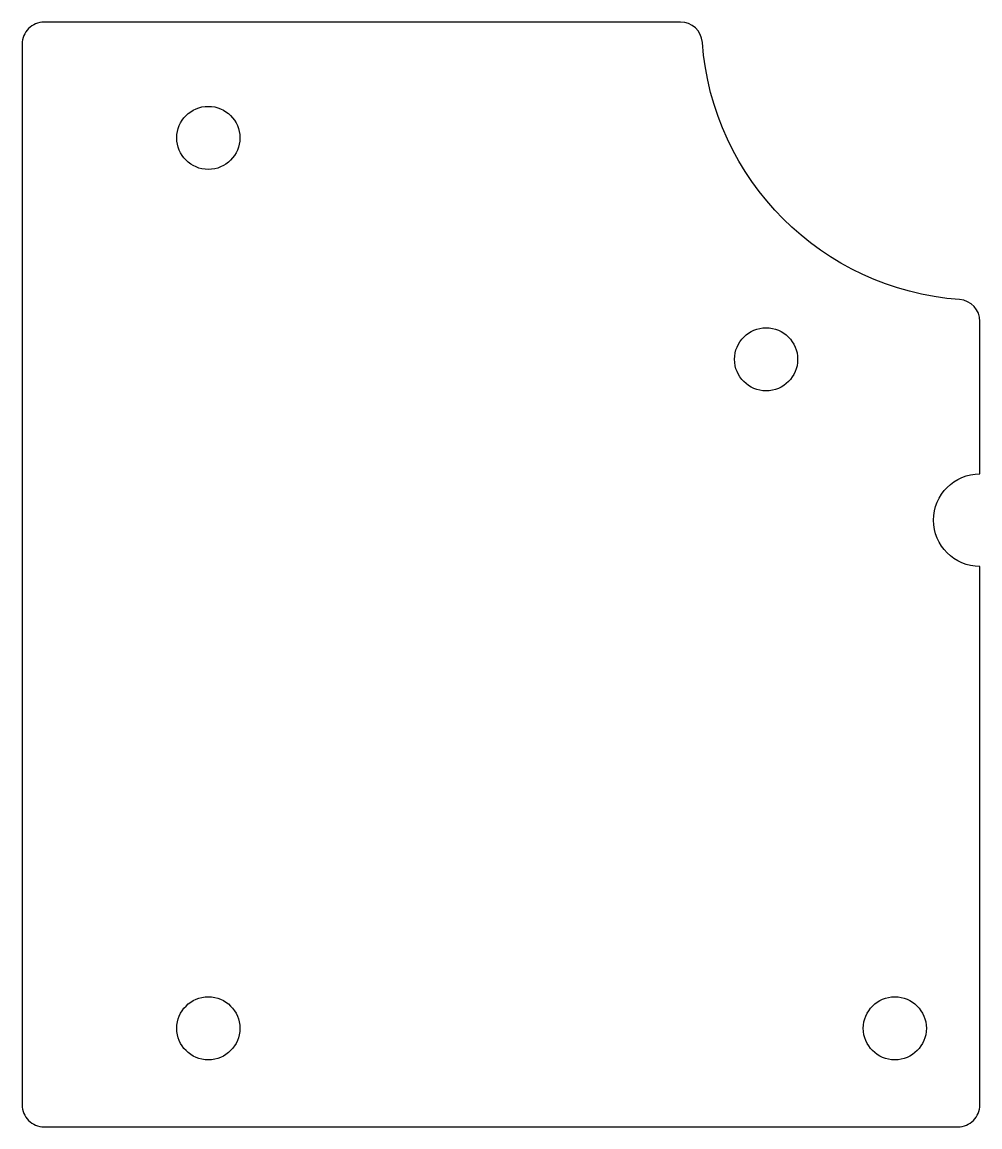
# Model space of a CAD drawing. Header units: millimetres. Extents: x 164.4 to 230, y 95.2 to 170.9.
import ezdxf

# ---------------------------------------------------------------- set-up
doc = ezdxf.new("R2010")
doc.units = ezdxf.units.MM
doc.layers.get('0').update_dxf_attribs({"linetype": 'CONTINUOUS'})

msp = doc.modelspace()

# ---------------------------------------------------------------- linework, layer by layer
msp.add_lwpolyline([(228.5, 95.25, 0.414214), (230, 96.75), (230, 133.613, -1), (230, 139.963), (230, 150.391, 0.392974), (228.609, 151.887, -0.372037), (211.001, 169.496, 0.392974), (209.505, 170.886), (165.94, 170.886, 0.414214), (164.44, 169.386), (164.44, 96.75, 0.414214), (165.94, 95.25)], format="xyb", close=True)
for centre in [(177.187, 162.959), (215.366, 147.799), (177.187, 101.999), (224.177, 101.999)]:
    msp.add_circle(centre, 2.159)

doc.saveas('drawing.dxf')
